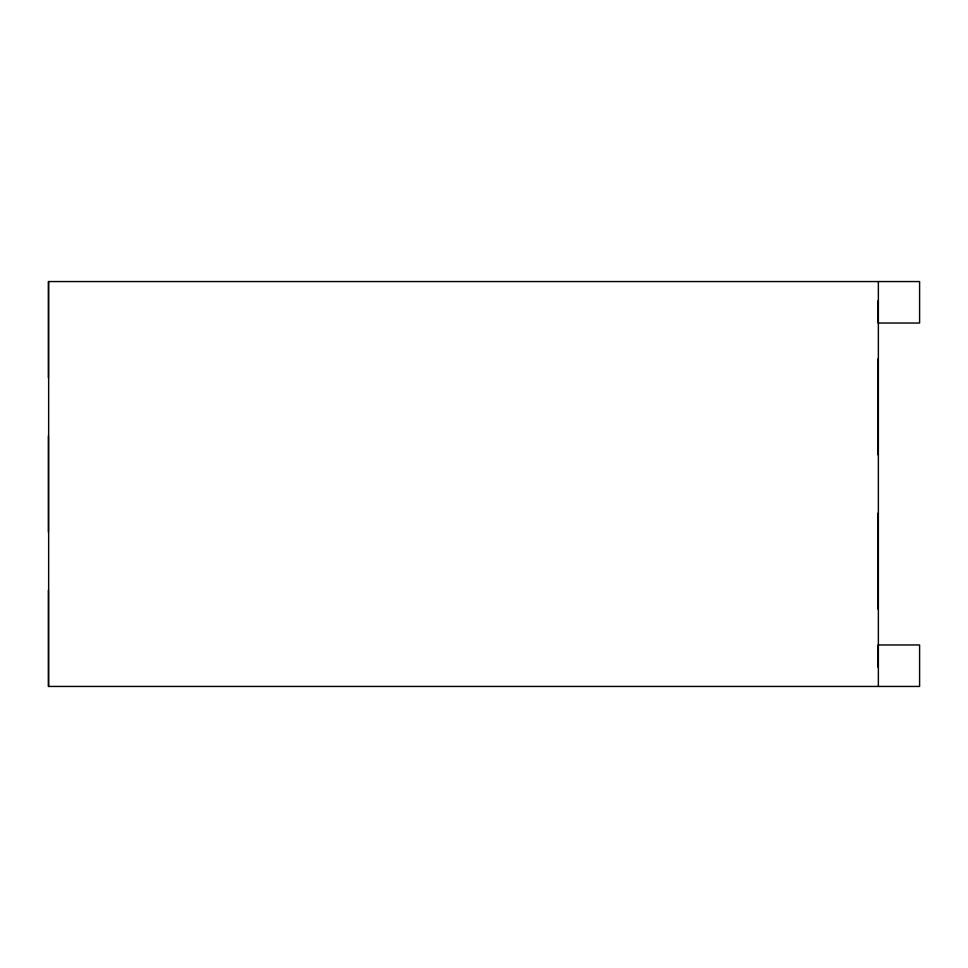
<?xml version="1.0" encoding="UTF-8"?>
<svg xmlns="http://www.w3.org/2000/svg" width="968" height="968" viewBox="0 0 968 968"><rect width="100%" height="100%" fill="white"/><g stroke="black" fill="none" stroke-linecap="round" stroke-linejoin="round"><path stroke-width="1.45" d="M878.363 281.555L878.363 686.445M878.109 300.637L878.109 323.034L919.6 323.034L919.6 281.555L48.4 281.555L48.4 377.798M878.109 358.717L878.109 454.96M878.109 513.04L878.109 609.283M878.109 667.363L878.109 644.966L919.6 644.966L919.6 686.445L48.4 686.445L48.4 590.202M48.642 281.555L48.642 686.445M48.4 435.878L48.4 532.122"/></g></svg>
